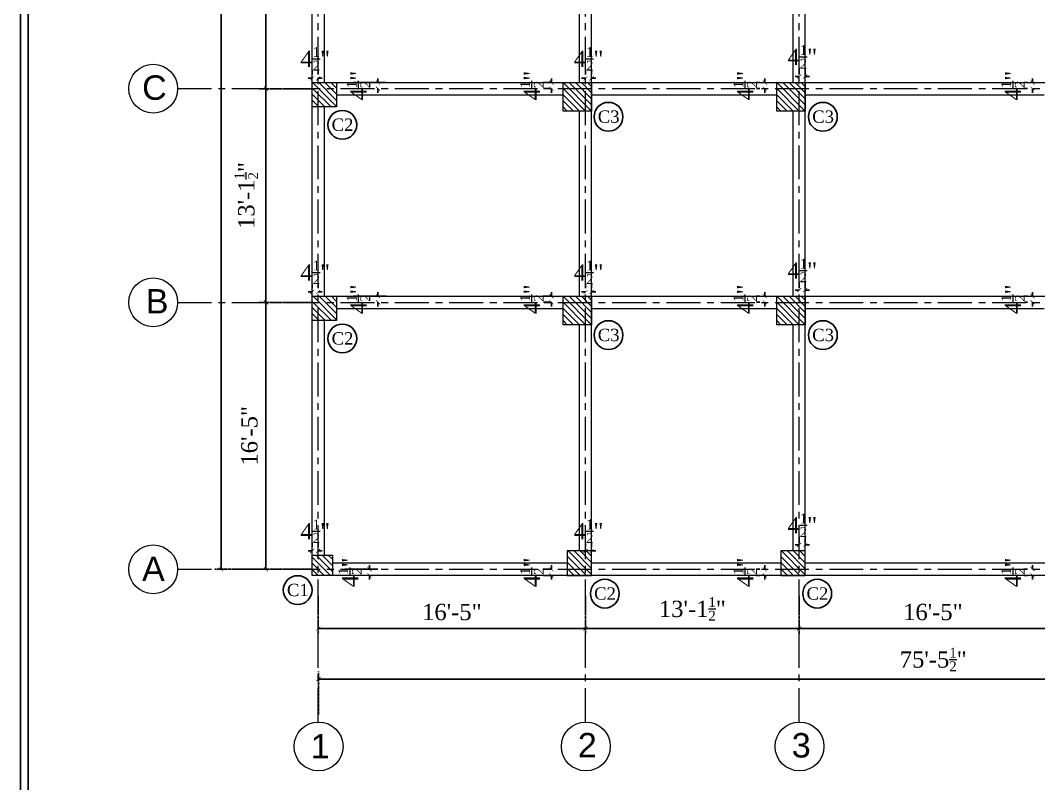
# Model space of a CAD drawing. Header units: feet. Extents: x 36263 to 96584, y 7663 to 35885.
# Drawn here: x 41911 to 42661, y 8065 to 8628 of the extents above; entities that cross this region are included whole.
import ezdxf

# ---------------------------------------------------------------- set-up
doc = ezdxf.new("R2010")
doc.units = ezdxf.units.FT
doc.linetypes.add('CENTER', pattern=[2, 1.25, -0.25, 0.25, -0.25])
doc.linetypes.add('DOT2', pattern=[0.125, 0, -0.125])
for name, color, linetype in [('0_TEXT', 1, 'Continuous'), ('DIM', 1, 'Continuous'), ('ST DIM', 11, 'Continuous'), ('ST TEX', 3, 'Continuous')]:
    doc.layers.add(name, color=color, linetype=linetype)
for name, color, linetype, lineweight in [('Column', 1, 'Continuous', 15), ('Hatch', 9, 'Continuous', 9), ('ST GRIDS', 6, 'CENTER', 9), ('Wall', 3, 'Continuous', 13)]:
    doc.layers.add(name, color=color, linetype=linetype, lineweight=lineweight)
doc.styles.add('RomanS', font='times.ttf')
doc.styles.get("Standard").update_dxf_attribs({"font": 'arial.ttf'})
doc.dimstyles.new('1-1', dxfattribs={"dimtxt": 9, "dimasz": 5, "dimexe": 6, "dimexo": 6, "dimgap": 3, "dimtad": 1, "dimdec": 1, "dimzin": 0, "dimdsep": 46, "dimlunit": 4, "dimtxsty": 'RomanS', "dimblk": 'ARCHTICK', "dimcen": 0.09, "dimclrd": 256, "dimclre": 256, "dimclrt": 3, "dimadec": 0, "dimazin": 0, "dimtfac": 0.6, "dimtdec": 1, "dimtix": 1, "dimtofl": 0, "dimtmove": 1, "dimatfit": 0, "dimfxl": 1, "dimtolj": 1, "dimtzin": 0, "dimarcsym": 0})
pattern_1 = [(315, (2300.4924, -8800.8485), (2.24506403, 2.24506403), [])]
pattern_2 = [(315, (2309.4924, -8809.8485), (2.24506403, 2.24506403), [])]

# ---------------------------------------------------------------- blocks, each defined once
blk = doc.blocks.new('_ArchTick')
at = {"color": 0, "const_width": 0.15}
blk.add_lwpolyline([(-0.5, -0.5), (0.5, 0.5)], dxfattribs=at)
blk = doc.blocks.new('*D465')
at = {"layer": 'Defpoints', "color": 0, "ltscale": 10, "transparency": 16777216}
for p in [(42092.27, 8774.03), (42131.44, 8774.03), (42131.44, 8577.19)]:
    blk.add_point(p, dxfattribs=at)
at = {"layer": 'ST DIM', "linetype": 'DOT2', "lineweight": -2, "ltscale": 10, "transparency": 16777216}
for p, q in [((42125.44, 8774.03), (42086.27, 8774.03)), ((42125.44, 8577.19), (42086.27, 8577.19))]:
    blk.add_line(p, q, dxfattribs=at)
at = {"layer": 'ST DIM', "lineweight": -2, "ltscale": 10, "transparency": 16777216}
blk.add_line((42092.27, 8577.19), (42092.27, 8774.03), dxfattribs=at)
at = {"layer": 'ST DIM', "lineweight": -2, "ltscale": 10, "transparency": 16777216, "xscale": 3, "yscale": 3, "zscale": 3}
for p, rotation in [((42092.27, 8774.03), 90), ((42092.27, 8577.19), 270)]:
    blk.add_blockref('_ArchTick', p, dxfattribs=dict(at, rotation=rotation))
at = {"layer": 'ST DIM', "color": 3, "lineweight": 13, "ltscale": 10, "transparency": 16777216, "insert": (42080.16, 8675.61), "char_height": 12, "attachment_point": 5, "rotation": 90, "style": 'RomanS'}
blk.add_mtext('\\A1;16\'-5"', dxfattribs=at)
blk = doc.blocks.new('*D466')
at = {"layer": 'Defpoints', "color": 0, "ltscale": 10, "transparency": 16777216}
for p in [(42092.27, 8577.19), (42131.44, 8577.19), (42131.44, 8419.71)]:
    blk.add_point(p, dxfattribs=at)
at = {"layer": 'ST DIM', "linetype": 'DOT2', "lineweight": -2, "ltscale": 10, "transparency": 16777216}
for p, q in [((42125.44, 8577.19), (42086.27, 8577.19)), ((42125.44, 8419.71), (42086.27, 8419.71))]:
    blk.add_line(p, q, dxfattribs=at)
at = {"layer": 'ST DIM', "lineweight": -2, "ltscale": 10, "transparency": 16777216}
blk.add_line((42092.27, 8419.71), (42092.27, 8577.19), dxfattribs=at)
at = {"layer": 'ST DIM', "lineweight": -2, "ltscale": 10, "transparency": 16777216, "xscale": 3, "yscale": 3, "zscale": 3}
for p, rotation in [((42092.27, 8577.19), 90), ((42092.27, 8419.71), 270)]:
    blk.add_blockref('_ArchTick', p, dxfattribs=dict(at, rotation=rotation))
at = {"layer": 'ST DIM', "color": 3, "lineweight": 13, "ltscale": 10, "transparency": 16777216, "insert": (42077.78, 8498.45), "char_height": 12, "attachment_point": 5, "rotation": 90, "style": 'RomanS'}
blk.add_mtext('\\A1;13\'-1{\\H0.6x;\\S1/2;}"', dxfattribs=at)
blk = doc.blocks.new('*D467')
at = {"layer": 'Defpoints', "color": 0, "ltscale": 10, "transparency": 16777216}
for p in [(42092.27, 8419.71), (42131.44, 8419.71), (42131.44, 8222.96)]:
    blk.add_point(p, dxfattribs=at)
at = {"layer": 'ST DIM', "linetype": 'DOT2', "lineweight": -2, "ltscale": 10, "transparency": 16777216}
for p, q in [((42125.44, 8419.71), (42086.27, 8419.71)), ((42125.44, 8222.96), (42086.27, 8222.96))]:
    blk.add_line(p, q, dxfattribs=at)
at = {"layer": 'ST DIM', "lineweight": -2, "ltscale": 10, "transparency": 16777216}
blk.add_line((42092.27, 8222.96), (42092.27, 8419.71), dxfattribs=at)
at = {"layer": 'ST DIM', "lineweight": -2, "ltscale": 10, "transparency": 16777216, "xscale": 3, "yscale": 3, "zscale": 3}
for p, rotation in [((42092.27, 8419.71), 90), ((42092.27, 8222.96), 270)]:
    blk.add_blockref('_ArchTick', p, dxfattribs=dict(at, rotation=rotation))
at = {"layer": 'ST DIM', "color": 3, "lineweight": 13, "ltscale": 10, "transparency": 16777216, "insert": (42080.16, 8321.33), "char_height": 12, "attachment_point": 5, "rotation": 90, "style": 'RomanS'}
blk.add_mtext('\\A1;16\'-5"', dxfattribs=at)
blk = doc.blocks.new('*D468')
at = {"layer": 'Defpoints', "color": 0, "ltscale": 10, "transparency": 16777216}
for p in [(42130.78, 8208.86), (42327.63, 8208.86), (42327.63, 8179.3)]:
    blk.add_point(p, dxfattribs=at)
at = {"layer": 'ST DIM', "linetype": 'DOT2', "lineweight": -2, "ltscale": 10, "transparency": 16777216}
for p, q in [((42130.78, 8202.86), (42130.78, 8173.3)), ((42327.63, 8202.86), (42327.63, 8173.3))]:
    blk.add_line(p, q, dxfattribs=at)
at = {"layer": 'ST DIM', "lineweight": -2, "ltscale": 10, "transparency": 16777216}
blk.add_line((42130.78, 8179.3), (42327.63, 8179.3), dxfattribs=at)
at = {"layer": 'ST DIM', "lineweight": -2, "ltscale": 10, "transparency": 16777216, "xscale": 3, "yscale": 3, "zscale": 3, "rotation": 180}
blk.add_blockref('_ArchTick', (42130.78, 8179.3), dxfattribs=at)
at = {"layer": 'ST DIM', "lineweight": -2, "ltscale": 10, "transparency": 16777216, "xscale": 3, "yscale": 3, "zscale": 3}
blk.add_blockref('_ArchTick', (42327.63, 8179.3), dxfattribs=at)
at = {"layer": 'ST DIM', "color": 3, "lineweight": 13, "ltscale": 10, "transparency": 16777216, "insert": (42229.2, 8191.41), "char_height": 12, "attachment_point": 5, "style": 'RomanS'}
blk.add_mtext('\\A1;16\'-5"', dxfattribs=at)
blk = doc.blocks.new('*D469')
at = {"layer": 'Defpoints', "color": 0, "ltscale": 10, "transparency": 16777216}
for p in [(42327.63, 8208.86), (42485.02, 8208.86), (42485.02, 8179.3)]:
    blk.add_point(p, dxfattribs=at)
at = {"layer": 'ST DIM', "linetype": 'DOT2', "lineweight": -2, "ltscale": 10, "transparency": 16777216}
for p, q in [((42327.63, 8202.86), (42327.63, 8173.3)), ((42485.02, 8202.86), (42485.02, 8173.3))]:
    blk.add_line(p, q, dxfattribs=at)
at = {"layer": 'ST DIM', "lineweight": -2, "ltscale": 10, "transparency": 16777216}
blk.add_line((42327.63, 8179.3), (42485.02, 8179.3), dxfattribs=at)
at = {"layer": 'ST DIM', "lineweight": -2, "ltscale": 10, "transparency": 16777216, "xscale": 3, "yscale": 3, "zscale": 3, "rotation": 180}
blk.add_blockref('_ArchTick', (42327.63, 8179.3), dxfattribs=at)
at = {"layer": 'ST DIM', "lineweight": -2, "ltscale": 10, "transparency": 16777216, "xscale": 3, "yscale": 3, "zscale": 3}
blk.add_blockref('_ArchTick', (42485.02, 8179.3), dxfattribs=at)
at = {"layer": 'ST DIM', "color": 3, "lineweight": 13, "ltscale": 10, "transparency": 16777216, "insert": (42406.32, 8193.79), "char_height": 12, "attachment_point": 5, "style": 'RomanS'}
blk.add_mtext('\\A1;13\'-1{\\H0.6x;\\S1/2;}"', dxfattribs=at)
blk = doc.blocks.new('*D470')
at = {"layer": 'Defpoints', "color": 0, "ltscale": 10, "transparency": 16777216}
for p in [(42485.02, 8208.86), (42681.94, 8208.86), (42681.94, 8179.3)]:
    blk.add_point(p, dxfattribs=at)
at = {"layer": 'ST DIM', "linetype": 'DOT2', "lineweight": -2, "ltscale": 10, "transparency": 16777216}
for p, q in [((42485.02, 8202.86), (42485.02, 8173.3)), ((42681.94, 8202.86), (42681.94, 8173.3))]:
    blk.add_line(p, q, dxfattribs=at)
at = {"layer": 'ST DIM', "lineweight": -2, "ltscale": 10, "transparency": 16777216}
blk.add_line((42485.02, 8179.3), (42681.94, 8179.3), dxfattribs=at)
at = {"layer": 'ST DIM', "lineweight": -2, "ltscale": 10, "transparency": 16777216, "xscale": 3, "yscale": 3, "zscale": 3, "rotation": 180}
blk.add_blockref('_ArchTick', (42485.02, 8179.3), dxfattribs=at)
at = {"layer": 'ST DIM', "lineweight": -2, "ltscale": 10, "transparency": 16777216, "xscale": 3, "yscale": 3, "zscale": 3}
blk.add_blockref('_ArchTick', (42681.94, 8179.3), dxfattribs=at)
at = {"layer": 'ST DIM', "color": 3, "lineweight": 13, "ltscale": 10, "transparency": 16777216, "insert": (42583.48, 8191.41), "char_height": 12, "attachment_point": 5, "style": 'RomanS'}
blk.add_mtext('\\A1;16\'-5"', dxfattribs=at)
blk = doc.blocks.new('*D548')
at = {"layer": 'Defpoints', "color": 0, "ltscale": 10, "transparency": 16777216}
for p in [(43036.42, 8141.98), (42131.02, 8110.4), (43036.42, 8110.4)]:
    blk.add_point(p, dxfattribs=at)
at = {"layer": 'ST DIM', "linetype": 'DOT2', "lineweight": -2, "ltscale": 10, "transparency": 16777216}
for p, q in [((42131.02, 8116.4), (42131.02, 8147.98)), ((43036.42, 8116.4), (43036.42, 8147.98))]:
    blk.add_line(p, q, dxfattribs=at)
at = {"layer": 'ST DIM', "lineweight": -2, "ltscale": 10, "transparency": 16777216}
blk.add_line((42131.02, 8141.98), (43036.42, 8141.98), dxfattribs=at)
at = {"layer": 'ST DIM', "lineweight": -2, "ltscale": 10, "transparency": 16777216, "xscale": 3, "yscale": 3, "zscale": 3, "rotation": 180}
blk.add_blockref('_ArchTick', (42131.02, 8141.98), dxfattribs=at)
at = {"layer": 'ST DIM', "lineweight": -2, "ltscale": 10, "transparency": 16777216, "xscale": 3, "yscale": 3, "zscale": 3}
blk.add_blockref('_ArchTick', (43036.42, 8141.98), dxfattribs=at)
at = {"layer": 'ST DIM', "color": 3, "lineweight": 13, "ltscale": 10, "transparency": 16777216, "insert": (42583.72, 8156.49), "char_height": 12, "attachment_point": 5, "style": 'RomanS'}
blk.add_mtext('\\A1;75\'-5{\\H0.6x;\\S1/2;}"', dxfattribs=at)
blk = doc.blocks.new('*D473')
at = {"layer": 'Defpoints', "color": 0, "ltscale": 10, "transparency": 16777216}
for p in [(42059.28, 9128.36), (42092.27, 9128.36), (42092.27, 8222.96)]:
    blk.add_point(p, dxfattribs=at)
at = {"layer": 'ST DIM', "linetype": 'DOT2', "lineweight": -2, "ltscale": 10, "transparency": 16777216}
for p, q in [((42086.27, 9128.36), (42053.28, 9128.36)), ((42086.27, 8222.96), (42053.28, 8222.96))]:
    blk.add_line(p, q, dxfattribs=at)
at = {"layer": 'ST DIM', "lineweight": -2, "ltscale": 10, "transparency": 16777216}
blk.add_line((42059.28, 8222.96), (42059.28, 9128.36), dxfattribs=at)
at = {"layer": 'ST DIM', "lineweight": -2, "ltscale": 10, "transparency": 16777216, "xscale": 3, "yscale": 3, "zscale": 3}
for p, rotation in [((42059.28, 9128.36), 90), ((42059.28, 8222.96), 270)]:
    blk.add_blockref('_ArchTick', p, dxfattribs=dict(at, rotation=rotation))
at = {"layer": 'ST DIM', "color": 3, "lineweight": 13, "ltscale": 10, "transparency": 16777216, "insert": (42044.78, 8675.66), "char_height": 12, "attachment_point": 5, "rotation": 90, "style": 'RomanS'}
blk.add_mtext('\\A1;75\'-5{\\H0.6x;\\S1/2;}"', dxfattribs=at)
blk = doc.blocks.new('*D510')
at = {"layer": 'Defpoints', "color": 0, "ltscale": 10, "transparency": 16777216}
for p in [(42126.28, 8581.7), (42130.78, 8584.81), (42130.78, 8581.7)]:
    blk.add_point(p, dxfattribs=at)
at = {"layer": 'ST DIM', "lineweight": -2, "ltscale": 10, "transparency": 16777216}
for p, q in [((42126.28, 8587.7), (42126.28, 8590.81)), ((42130.78, 8587.7), (42130.78, 8590.81)), ((42126.28, 8584.81), (42123.28, 8584.81)), ((42130.78, 8584.81), (42133.78, 8584.81))]:
    blk.add_line(p, q, dxfattribs=at)
at = {"layer": 'ST DIM', "lineweight": -2, "ltscale": 10, "transparency": 16777216, "xscale": 3, "yscale": 3, "zscale": 3}
blk.add_blockref('_ArchTick', (42126.28, 8584.81), dxfattribs=at)
at = {"layer": 'ST DIM', "lineweight": -2, "ltscale": 10, "transparency": 16777216, "xscale": 3, "yscale": 3, "zscale": 3, "rotation": 180}
blk.add_blockref('_ArchTick', (42130.78, 8584.81), dxfattribs=at)
at = {"layer": 'ST DIM', "color": 3, "lineweight": 13, "ltscale": 10, "transparency": 16777216, "insert": (42128.53, 8599.2), "char_height": 12, "attachment_point": 5, "style": 'RomanS'}
blk.add_mtext('\\A1;4{\\H0.6x;\\S1/2;}"', dxfattribs=at)
blk = doc.blocks.new('*D511')
at = {"layer": 'Defpoints', "color": 0, "ltscale": 10, "transparency": 16777216}
for p in [(42150.42, 8581.7), (42174.79, 8577.2), (42174.79, 8577.2)]:
    blk.add_point(p, dxfattribs=at)
at = {"layer": 'ST DIM', "lineweight": -2, "ltscale": 10, "transparency": 16777216}
for p, q in [((42156.42, 8581.7), (42180.79, 8581.7)), ((42174.79, 8581.7), (42174.79, 8584.7)), ((42174.79, 8577.2), (42174.79, 8574.2)), ((42180.79, 8577.2), (42180.79, 8577.2))]:
    blk.add_line(p, q, dxfattribs=at)
at = {"layer": 'ST DIM', "lineweight": -2, "ltscale": 10, "transparency": 16777216, "xscale": 3, "yscale": 3, "zscale": 3}
for p, rotation in [((42174.79, 8581.7), 270), ((42174.79, 8577.2), 90)]:
    blk.add_blockref('_ArchTick', p, dxfattribs=dict(at, rotation=rotation))
at = {"layer": 'ST DIM', "color": 3, "lineweight": 13, "ltscale": 10, "transparency": 16777216, "insert": (42160.4, 8579.45), "char_height": 12, "attachment_point": 5, "rotation": 90, "style": 'RomanS'}
blk.add_mtext('\\A1;4{\\H0.6x;\\S1/2;}"', dxfattribs=at)
blk = doc.blocks.new('*D512')
at = {"layer": 'Defpoints', "color": 0, "ltscale": 10, "transparency": 16777216}
for p in [(42327.63, 8581.7), (42332.13, 8584.81), (42332.13, 8581.7)]:
    blk.add_point(p, dxfattribs=at)
at = {"layer": 'ST DIM', "lineweight": -2, "ltscale": 10, "transparency": 16777216}
for p, q in [((42327.63, 8587.7), (42327.63, 8590.81)), ((42332.13, 8587.7), (42332.13, 8590.81)), ((42327.63, 8584.81), (42324.63, 8584.81)), ((42332.13, 8584.81), (42335.13, 8584.81))]:
    blk.add_line(p, q, dxfattribs=at)
at = {"layer": 'ST DIM', "lineweight": -2, "ltscale": 10, "transparency": 16777216, "xscale": 3, "yscale": 3, "zscale": 3}
blk.add_blockref('_ArchTick', (42327.63, 8584.81), dxfattribs=at)
at = {"layer": 'ST DIM', "lineweight": -2, "ltscale": 10, "transparency": 16777216, "xscale": 3, "yscale": 3, "zscale": 3, "rotation": 180}
blk.add_blockref('_ArchTick', (42332.13, 8584.81), dxfattribs=at)
at = {"layer": 'ST DIM', "color": 3, "lineweight": 13, "ltscale": 10, "transparency": 16777216, "insert": (42329.88, 8599.2), "char_height": 12, "attachment_point": 5, "style": 'RomanS'}
blk.add_mtext('\\A1;4{\\H0.6x;\\S1/2;}"', dxfattribs=at)
blk = doc.blocks.new('*D513')
at = {"layer": 'Defpoints', "color": 0, "ltscale": 10, "transparency": 16777216}
for p in [(42485.02, 8581.7), (42489.52, 8586.22), (42489.52, 8581.7)]:
    blk.add_point(p, dxfattribs=at)
at = {"layer": 'ST DIM', "lineweight": -2, "ltscale": 10, "transparency": 16777216}
for p, q in [((42485.02, 8587.7), (42485.02, 8592.22)), ((42489.52, 8587.7), (42489.52, 8592.22)), ((42485.02, 8586.22), (42482.02, 8586.22)), ((42489.52, 8586.22), (42492.52, 8586.22))]:
    blk.add_line(p, q, dxfattribs=at)
at = {"layer": 'ST DIM', "lineweight": -2, "ltscale": 10, "transparency": 16777216, "xscale": 3, "yscale": 3, "zscale": 3}
blk.add_blockref('_ArchTick', (42485.02, 8586.22), dxfattribs=at)
at = {"layer": 'ST DIM', "lineweight": -2, "ltscale": 10, "transparency": 16777216, "xscale": 3, "yscale": 3, "zscale": 3, "rotation": 180}
blk.add_blockref('_ArchTick', (42489.52, 8586.22), dxfattribs=at)
at = {"layer": 'ST DIM', "color": 3, "lineweight": 13, "ltscale": 10, "transparency": 16777216, "insert": (42487.27, 8600.6), "char_height": 12, "attachment_point": 5, "style": 'RomanS'}
blk.add_mtext('\\A1;4{\\H0.6x;\\S1/2;}"', dxfattribs=at)
blk = doc.blocks.new('*D517')
at = {"layer": 'Defpoints', "color": 0, "ltscale": 10, "transparency": 16777216}
for p in [(42308.13, 8581.7), (42302.56, 8577.2), (42308.13, 8577.2)]:
    blk.add_point(p, dxfattribs=at)
at = {"layer": 'ST DIM', "lineweight": -2, "ltscale": 10, "transparency": 16777216}
for p, q in [((42302.13, 8581.7), (42296.56, 8581.7)), ((42302.56, 8581.7), (42302.56, 8584.7)), ((42302.13, 8577.2), (42296.56, 8577.2)), ((42302.56, 8577.2), (42302.56, 8574.2))]:
    blk.add_line(p, q, dxfattribs=at)
at = {"layer": 'ST DIM', "lineweight": -2, "ltscale": 10, "transparency": 16777216, "xscale": 3, "yscale": 3, "zscale": 3}
for p, rotation in [((42302.56, 8581.7), 270), ((42302.56, 8577.2), 90)]:
    blk.add_blockref('_ArchTick', p, dxfattribs=dict(at, rotation=rotation))
at = {"layer": 'ST DIM', "color": 3, "lineweight": 13, "ltscale": 10, "transparency": 16777216, "insert": (42288.17, 8579.45), "char_height": 12, "attachment_point": 5, "rotation": 90, "style": 'RomanS'}
blk.add_mtext('\\A1;4{\\H0.6x;\\S1/2;}"', dxfattribs=at)
blk = doc.blocks.new('*D518')
at = {"layer": 'Defpoints', "color": 0, "ltscale": 10, "transparency": 16777216}
for p in [(42462.02, 8581.7), (42459.66, 8577.2), (42462.02, 8577.2)]:
    blk.add_point(p, dxfattribs=at)
at = {"layer": 'ST DIM', "lineweight": -2, "ltscale": 10, "transparency": 16777216}
for p, q in [((42456.02, 8581.7), (42453.66, 8581.7)), ((42459.66, 8581.7), (42459.66, 8584.7)), ((42456.02, 8577.2), (42453.66, 8577.2)), ((42459.66, 8577.2), (42459.66, 8574.2))]:
    blk.add_line(p, q, dxfattribs=at)
at = {"layer": 'ST DIM', "lineweight": -2, "ltscale": 10, "transparency": 16777216, "xscale": 3, "yscale": 3, "zscale": 3}
for p, rotation in [((42459.66, 8581.7), 270), ((42459.66, 8577.2), 90)]:
    blk.add_blockref('_ArchTick', p, dxfattribs=dict(at, rotation=rotation))
at = {"layer": 'ST DIM', "color": 3, "lineweight": 13, "ltscale": 10, "transparency": 16777216, "insert": (42445.27, 8579.45), "char_height": 12, "attachment_point": 5, "rotation": 90, "style": 'RomanS'}
blk.add_mtext('\\A1;4{\\H0.6x;\\S1/2;}"', dxfattribs=at)
blk = doc.blocks.new('*D519')
at = {"layer": 'Defpoints', "color": 0, "ltscale": 10, "transparency": 16777216}
for p in [(42659.23, 8581.7), (42656.86, 8577.2), (42659.23, 8577.2)]:
    blk.add_point(p, dxfattribs=at)
at = {"layer": 'ST DIM', "lineweight": -2, "ltscale": 10, "transparency": 16777216}
for p, q in [((42653.23, 8581.7), (42650.86, 8581.7)), ((42656.86, 8581.7), (42656.86, 8584.7)), ((42653.23, 8577.2), (42650.86, 8577.2)), ((42656.86, 8577.2), (42656.86, 8574.2))]:
    blk.add_line(p, q, dxfattribs=at)
at = {"layer": 'ST DIM', "lineweight": -2, "ltscale": 10, "transparency": 16777216, "xscale": 3, "yscale": 3, "zscale": 3}
for p, rotation in [((42656.86, 8581.7), 270), ((42656.86, 8577.2), 90)]:
    blk.add_blockref('_ArchTick', p, dxfattribs=dict(at, rotation=rotation))
at = {"layer": 'ST DIM', "color": 3, "lineweight": 13, "ltscale": 10, "transparency": 16777216, "insert": (42642.48, 8579.45), "char_height": 12, "attachment_point": 5, "rotation": 90, "style": 'RomanS'}
blk.add_mtext('\\A1;4{\\H0.6x;\\S1/2;}"', dxfattribs=at)
blk = doc.blocks.new('*D532')
at = {"layer": 'Defpoints', "color": 0, "ltscale": 10, "transparency": 16777216}
for p in [(42126.28, 8424.26), (42130.78, 8427.37), (42130.78, 8424.26)]:
    blk.add_point(p, dxfattribs=at)
at = {"layer": 'ST DIM', "lineweight": -2, "ltscale": 10, "transparency": 16777216}
for p, q in [((42126.28, 8430.26), (42126.28, 8433.37)), ((42130.78, 8430.26), (42130.78, 8433.37)), ((42126.28, 8427.37), (42123.28, 8427.37)), ((42130.78, 8427.37), (42133.78, 8427.37))]:
    blk.add_line(p, q, dxfattribs=at)
at = {"layer": 'ST DIM', "lineweight": -2, "ltscale": 10, "transparency": 16777216, "xscale": 3, "yscale": 3, "zscale": 3}
blk.add_blockref('_ArchTick', (42126.28, 8427.37), dxfattribs=at)
at = {"layer": 'ST DIM', "lineweight": -2, "ltscale": 10, "transparency": 16777216, "xscale": 3, "yscale": 3, "zscale": 3, "rotation": 180}
blk.add_blockref('_ArchTick', (42130.78, 8427.37), dxfattribs=at)
at = {"layer": 'ST DIM', "color": 3, "lineweight": 13, "ltscale": 10, "transparency": 16777216, "insert": (42128.53, 8441.76), "char_height": 12, "attachment_point": 5, "style": 'RomanS'}
blk.add_mtext('\\A1;4{\\H0.6x;\\S1/2;}"', dxfattribs=at)
blk = doc.blocks.new('*D533')
at = {"layer": 'Defpoints', "color": 0, "ltscale": 10, "transparency": 16777216}
for p in [(42150.42, 8424.26), (42174.79, 8419.76), (42174.79, 8419.76)]:
    blk.add_point(p, dxfattribs=at)
at = {"layer": 'ST DIM', "lineweight": -2, "ltscale": 10, "transparency": 16777216}
for p, q in [((42156.42, 8424.26), (42180.79, 8424.26)), ((42174.79, 8424.26), (42174.79, 8427.26)), ((42174.79, 8419.76), (42174.79, 8416.76)), ((42180.79, 8419.76), (42180.79, 8419.76))]:
    blk.add_line(p, q, dxfattribs=at)
at = {"layer": 'ST DIM', "lineweight": -2, "ltscale": 10, "transparency": 16777216, "xscale": 3, "yscale": 3, "zscale": 3}
for p, rotation in [((42174.79, 8424.26), 270), ((42174.79, 8419.76), 90)]:
    blk.add_blockref('_ArchTick', p, dxfattribs=dict(at, rotation=rotation))
at = {"layer": 'ST DIM', "color": 3, "lineweight": 13, "ltscale": 10, "transparency": 16777216, "insert": (42160.4, 8422.01), "char_height": 12, "attachment_point": 5, "rotation": 90, "style": 'RomanS'}
blk.add_mtext('\\A1;4{\\H0.6x;\\S1/2;}"', dxfattribs=at)
blk = doc.blocks.new('*D534')
at = {"layer": 'Defpoints', "color": 0, "ltscale": 10, "transparency": 16777216}
for p in [(42327.63, 8424.26), (42332.13, 8427.37), (42332.13, 8424.26)]:
    blk.add_point(p, dxfattribs=at)
at = {"layer": 'ST DIM', "lineweight": -2, "ltscale": 10, "transparency": 16777216}
for p, q in [((42327.63, 8430.26), (42327.63, 8433.37)), ((42332.13, 8430.26), (42332.13, 8433.37)), ((42327.63, 8427.37), (42324.63, 8427.37)), ((42332.13, 8427.37), (42335.13, 8427.37))]:
    blk.add_line(p, q, dxfattribs=at)
at = {"layer": 'ST DIM', "lineweight": -2, "ltscale": 10, "transparency": 16777216, "xscale": 3, "yscale": 3, "zscale": 3}
blk.add_blockref('_ArchTick', (42327.63, 8427.37), dxfattribs=at)
at = {"layer": 'ST DIM', "lineweight": -2, "ltscale": 10, "transparency": 16777216, "xscale": 3, "yscale": 3, "zscale": 3, "rotation": 180}
blk.add_blockref('_ArchTick', (42332.13, 8427.37), dxfattribs=at)
at = {"layer": 'ST DIM', "color": 3, "lineweight": 13, "ltscale": 10, "transparency": 16777216, "insert": (42329.88, 8441.76), "char_height": 12, "attachment_point": 5, "style": 'RomanS'}
blk.add_mtext('\\A1;4{\\H0.6x;\\S1/2;}"', dxfattribs=at)
blk = doc.blocks.new('*D538')
at = {"layer": 'Defpoints', "color": 0, "ltscale": 10, "transparency": 16777216}
for p in [(42308.13, 8424.26), (42302.56, 8419.76), (42308.13, 8419.76)]:
    blk.add_point(p, dxfattribs=at)
at = {"layer": 'ST DIM', "lineweight": -2, "ltscale": 10, "transparency": 16777216}
for p, q in [((42302.13, 8424.26), (42296.56, 8424.26)), ((42302.56, 8424.26), (42302.56, 8427.26)), ((42302.13, 8419.76), (42296.56, 8419.76)), ((42302.56, 8419.76), (42302.56, 8416.76))]:
    blk.add_line(p, q, dxfattribs=at)
at = {"layer": 'ST DIM', "lineweight": -2, "ltscale": 10, "transparency": 16777216, "xscale": 3, "yscale": 3, "zscale": 3}
for p, rotation in [((42302.56, 8424.26), 270), ((42302.56, 8419.76), 90)]:
    blk.add_blockref('_ArchTick', p, dxfattribs=dict(at, rotation=rotation))
at = {"layer": 'ST DIM', "color": 3, "lineweight": 13, "ltscale": 10, "transparency": 16777216, "insert": (42288.17, 8422.01), "char_height": 12, "attachment_point": 5, "rotation": 90, "style": 'RomanS'}
blk.add_mtext('\\A1;4{\\H0.6x;\\S1/2;}"', dxfattribs=at)
blk = doc.blocks.new('*D539')
at = {"layer": 'Defpoints', "color": 0, "ltscale": 10, "transparency": 16777216}
for p in [(42659.23, 8424.26), (42656.86, 8419.76), (42659.23, 8419.76)]:
    blk.add_point(p, dxfattribs=at)
at = {"layer": 'ST DIM', "lineweight": -2, "ltscale": 10, "transparency": 16777216}
for p, q in [((42653.23, 8424.26), (42650.86, 8424.26)), ((42656.86, 8424.26), (42656.86, 8427.26)), ((42653.23, 8419.76), (42650.86, 8419.76)), ((42656.86, 8419.76), (42656.86, 8416.76))]:
    blk.add_line(p, q, dxfattribs=at)
at = {"layer": 'ST DIM', "lineweight": -2, "ltscale": 10, "transparency": 16777216, "xscale": 3, "yscale": 3, "zscale": 3}
for p, rotation in [((42656.86, 8424.26), 270), ((42656.86, 8419.76), 90)]:
    blk.add_blockref('_ArchTick', p, dxfattribs=dict(at, rotation=rotation))
at = {"layer": 'ST DIM', "color": 3, "lineweight": 13, "ltscale": 10, "transparency": 16777216, "insert": (42642.48, 8422.01), "char_height": 12, "attachment_point": 5, "rotation": 90, "style": 'RomanS'}
blk.add_mtext('\\A1;4{\\H0.6x;\\S1/2;}"', dxfattribs=at)
blk = doc.blocks.new('*D522')
at = {"layer": 'Defpoints', "color": 0, "ltscale": 10, "transparency": 16777216}
for p in [(42130.78, 8236.57), (42126.28, 8233.46), (42130.78, 8233.46)]:
    blk.add_point(p, dxfattribs=at)
at = {"layer": 'ST DIM', "lineweight": -2, "ltscale": 10, "transparency": 16777216}
for p, q in [((42126.28, 8239.46), (42126.28, 8242.57)), ((42130.78, 8239.46), (42130.78, 8242.57)), ((42126.28, 8236.57), (42123.28, 8236.57)), ((42130.78, 8236.57), (42133.78, 8236.57))]:
    blk.add_line(p, q, dxfattribs=at)
at = {"layer": 'ST DIM', "lineweight": -2, "ltscale": 10, "transparency": 16777216, "xscale": 3, "yscale": 3, "zscale": 3}
blk.add_blockref('_ArchTick', (42126.28, 8236.57), dxfattribs=at)
at = {"layer": 'ST DIM', "lineweight": -2, "ltscale": 10, "transparency": 16777216, "xscale": 3, "yscale": 3, "zscale": 3, "rotation": 180}
blk.add_blockref('_ArchTick', (42130.78, 8236.57), dxfattribs=at)
at = {"layer": 'ST DIM', "color": 3, "lineweight": 13, "ltscale": 10, "transparency": 16777216, "insert": (42128.53, 8250.96), "char_height": 12, "attachment_point": 5, "style": 'RomanS'}
blk.add_mtext('\\A1;4{\\H0.6x;\\S1/2;}"', dxfattribs=at)
blk = doc.blocks.new('*D523')
at = {"layer": 'Defpoints', "color": 0, "ltscale": 10, "transparency": 16777216}
for p in [(42144.24, 8222.96), (42168.6, 8218.46), (42168.6, 8218.46)]:
    blk.add_point(p, dxfattribs=at)
at = {"layer": 'ST DIM', "lineweight": -2, "ltscale": 10, "transparency": 16777216}
for p, q in [((42150.24, 8222.96), (42174.6, 8222.96)), ((42168.6, 8222.96), (42168.6, 8225.96)), ((42168.6, 8218.46), (42168.6, 8215.46)), ((42174.6, 8218.46), (42174.6, 8218.46))]:
    blk.add_line(p, q, dxfattribs=at)
at = {"layer": 'ST DIM', "lineweight": -2, "ltscale": 10, "transparency": 16777216, "xscale": 3, "yscale": 3, "zscale": 3}
for p, rotation in [((42168.6, 8222.96), 270), ((42168.6, 8218.46), 90)]:
    blk.add_blockref('_ArchTick', p, dxfattribs=dict(at, rotation=rotation))
at = {"layer": 'ST DIM', "color": 3, "lineweight": 13, "ltscale": 10, "transparency": 16777216, "insert": (42154.22, 8220.71), "char_height": 12, "attachment_point": 5, "rotation": 90, "style": 'RomanS'}
blk.add_mtext('\\A1;4{\\H0.6x;\\S1/2;}"', dxfattribs=at)
blk = doc.blocks.new('*D524')
at = {"layer": 'Defpoints', "color": 0, "ltscale": 10, "transparency": 16777216}
for p in [(42332.13, 8236.57), (42327.63, 8233.46), (42332.13, 8233.46)]:
    blk.add_point(p, dxfattribs=at)
at = {"layer": 'ST DIM', "lineweight": -2, "ltscale": 10, "transparency": 16777216}
for p, q in [((42327.63, 8239.46), (42327.63, 8242.57)), ((42332.13, 8239.46), (42332.13, 8242.57)), ((42327.63, 8236.57), (42324.63, 8236.57)), ((42332.13, 8236.57), (42335.13, 8236.57))]:
    blk.add_line(p, q, dxfattribs=at)
at = {"layer": 'ST DIM', "lineweight": -2, "ltscale": 10, "transparency": 16777216, "xscale": 3, "yscale": 3, "zscale": 3}
blk.add_blockref('_ArchTick', (42327.63, 8236.57), dxfattribs=at)
at = {"layer": 'ST DIM', "lineweight": -2, "ltscale": 10, "transparency": 16777216, "xscale": 3, "yscale": 3, "zscale": 3, "rotation": 180}
blk.add_blockref('_ArchTick', (42332.13, 8236.57), dxfattribs=at)
at = {"layer": 'ST DIM', "color": 3, "lineweight": 13, "ltscale": 10, "transparency": 16777216, "insert": (42329.88, 8250.96), "char_height": 12, "attachment_point": 5, "style": 'RomanS'}
blk.add_mtext('\\A1;4{\\H0.6x;\\S1/2;}"', dxfattribs=at)
blk = doc.blocks.new('*D528')
at = {"layer": 'Defpoints', "color": 0, "ltscale": 10, "transparency": 16777216}
for p in [(42308.13, 8222.96), (42302.56, 8218.46), (42308.13, 8218.46)]:
    blk.add_point(p, dxfattribs=at)
at = {"layer": 'ST DIM', "lineweight": -2, "ltscale": 10, "transparency": 16777216}
for p, q in [((42302.13, 8222.96), (42296.56, 8222.96)), ((42302.56, 8222.96), (42302.56, 8225.96)), ((42302.13, 8218.46), (42296.56, 8218.46)), ((42302.56, 8218.46), (42302.56, 8215.46))]:
    blk.add_line(p, q, dxfattribs=at)
at = {"layer": 'ST DIM', "lineweight": -2, "ltscale": 10, "transparency": 16777216, "xscale": 3, "yscale": 3, "zscale": 3}
for p, rotation in [((42302.56, 8222.96), 270), ((42302.56, 8218.46), 90)]:
    blk.add_blockref('_ArchTick', p, dxfattribs=dict(at, rotation=rotation))
at = {"layer": 'ST DIM', "color": 3, "lineweight": 13, "ltscale": 10, "transparency": 16777216, "insert": (42288.17, 8220.71), "char_height": 12, "attachment_point": 5, "rotation": 90, "style": 'RomanS'}
blk.add_mtext('\\A1;4{\\H0.6x;\\S1/2;}"', dxfattribs=at)
blk = doc.blocks.new('*D529')
at = {"layer": 'Defpoints', "color": 0, "ltscale": 10, "transparency": 16777216}
for p in [(42659.23, 8222.96), (42656.86, 8218.46), (42659.23, 8218.46)]:
    blk.add_point(p, dxfattribs=at)
at = {"layer": 'ST DIM', "lineweight": -2, "ltscale": 10, "transparency": 16777216}
for p, q in [((42653.23, 8222.96), (42650.86, 8222.96)), ((42656.86, 8222.96), (42656.86, 8225.96)), ((42653.23, 8218.46), (42650.86, 8218.46)), ((42656.86, 8218.46), (42656.86, 8215.46))]:
    blk.add_line(p, q, dxfattribs=at)
at = {"layer": 'ST DIM', "lineweight": -2, "ltscale": 10, "transparency": 16777216, "xscale": 3, "yscale": 3, "zscale": 3}
for p, rotation in [((42656.86, 8222.96), 270), ((42656.86, 8218.46), 90)]:
    blk.add_blockref('_ArchTick', p, dxfattribs=dict(at, rotation=rotation))
at = {"layer": 'ST DIM', "color": 3, "lineweight": 13, "ltscale": 10, "transparency": 16777216, "insert": (42642.48, 8220.71), "char_height": 12, "attachment_point": 5, "rotation": 90, "style": 'RomanS'}
blk.add_mtext('\\A1;4{\\H0.6x;\\S1/2;}"', dxfattribs=at)
blk = doc.blocks.new('*D544')
at = {"layer": 'Defpoints', "color": 0, "ltscale": 10, "transparency": 16777216}
for p in [(42485.02, 8424.22), (42489.52, 8428.74), (42489.52, 8424.22)]:
    blk.add_point(p, dxfattribs=at)
at = {"layer": 'ST DIM', "lineweight": -2, "ltscale": 10, "transparency": 16777216}
for p, q in [((42485.02, 8430.22), (42485.02, 8434.74)), ((42489.52, 8430.22), (42489.52, 8434.74)), ((42485.02, 8428.74), (42482.02, 8428.74)), ((42489.52, 8428.74), (42492.52, 8428.74))]:
    blk.add_line(p, q, dxfattribs=at)
at = {"layer": 'ST DIM', "lineweight": -2, "ltscale": 10, "transparency": 16777216, "xscale": 3, "yscale": 3, "zscale": 3}
blk.add_blockref('_ArchTick', (42485.02, 8428.74), dxfattribs=at)
at = {"layer": 'ST DIM', "lineweight": -2, "ltscale": 10, "transparency": 16777216, "xscale": 3, "yscale": 3, "zscale": 3, "rotation": 180}
blk.add_blockref('_ArchTick', (42489.52, 8428.74), dxfattribs=at)
at = {"layer": 'ST DIM', "color": 3, "lineweight": 13, "ltscale": 10, "transparency": 16777216, "insert": (42487.27, 8443.13), "char_height": 12, "attachment_point": 5, "style": 'RomanS'}
blk.add_mtext('\\A1;4{\\H0.6x;\\S1/2;}"', dxfattribs=at)
blk = doc.blocks.new('*D545')
at = {"layer": 'Defpoints', "color": 0, "ltscale": 10, "transparency": 16777216}
for p in [(42462.02, 8424.22), (42459.66, 8419.72), (42462.02, 8419.72)]:
    blk.add_point(p, dxfattribs=at)
at = {"layer": 'ST DIM', "lineweight": -2, "ltscale": 10, "transparency": 16777216}
for p, q in [((42456.02, 8424.22), (42453.66, 8424.22)), ((42459.66, 8424.22), (42459.66, 8427.22)), ((42456.02, 8419.72), (42453.66, 8419.72)), ((42459.66, 8419.72), (42459.66, 8416.72))]:
    blk.add_line(p, q, dxfattribs=at)
at = {"layer": 'ST DIM', "lineweight": -2, "ltscale": 10, "transparency": 16777216, "xscale": 3, "yscale": 3, "zscale": 3}
for p, rotation in [((42459.66, 8424.22), 270), ((42459.66, 8419.72), 90)]:
    blk.add_blockref('_ArchTick', p, dxfattribs=dict(at, rotation=rotation))
at = {"layer": 'ST DIM', "color": 3, "lineweight": 13, "ltscale": 10, "transparency": 16777216, "insert": (42445.27, 8421.97), "char_height": 12, "attachment_point": 5, "rotation": 90, "style": 'RomanS'}
blk.add_mtext('\\A1;4{\\H0.6x;\\S1/2;}"', dxfattribs=at)
blk = doc.blocks.new('*D542')
at = {"layer": 'Defpoints', "color": 0, "ltscale": 10, "transparency": 16777216}
for p in [(42485.02, 8236.47), (42489.52, 8240.99), (42489.52, 8236.47)]:
    blk.add_point(p, dxfattribs=at)
at = {"layer": 'ST DIM', "lineweight": -2, "ltscale": 10, "transparency": 16777216}
for p, q in [((42485.02, 8242.47), (42485.02, 8246.99)), ((42489.52, 8242.47), (42489.52, 8246.99)), ((42485.02, 8240.99), (42482.02, 8240.99)), ((42489.52, 8240.99), (42492.52, 8240.99))]:
    blk.add_line(p, q, dxfattribs=at)
at = {"layer": 'ST DIM', "lineweight": -2, "ltscale": 10, "transparency": 16777216, "xscale": 3, "yscale": 3, "zscale": 3}
blk.add_blockref('_ArchTick', (42485.02, 8240.99), dxfattribs=at)
at = {"layer": 'ST DIM', "lineweight": -2, "ltscale": 10, "transparency": 16777216, "xscale": 3, "yscale": 3, "zscale": 3, "rotation": 180}
blk.add_blockref('_ArchTick', (42489.52, 8240.99), dxfattribs=at)
at = {"layer": 'ST DIM', "color": 3, "lineweight": 13, "ltscale": 10, "transparency": 16777216, "insert": (42487.27, 8255.38), "char_height": 12, "attachment_point": 5, "style": 'RomanS'}
blk.add_mtext('\\A1;4{\\H0.6x;\\S1/2;}"', dxfattribs=at)
blk = doc.blocks.new('*D543')
at = {"layer": 'Defpoints', "color": 0, "ltscale": 10, "transparency": 16777216}
for p in [(42462.02, 8222.96), (42459.66, 8218.46), (42462.02, 8218.46)]:
    blk.add_point(p, dxfattribs=at)
at = {"layer": 'ST DIM', "lineweight": -2, "ltscale": 10, "transparency": 16777216}
for p, q in [((42456.02, 8222.96), (42453.66, 8222.96)), ((42459.66, 8222.96), (42459.66, 8225.96)), ((42456.02, 8218.46), (42453.66, 8218.46)), ((42459.66, 8218.46), (42459.66, 8215.46))]:
    blk.add_line(p, q, dxfattribs=at)
at = {"layer": 'ST DIM', "lineweight": -2, "ltscale": 10, "transparency": 16777216, "xscale": 3, "yscale": 3, "zscale": 3}
for p, rotation in [((42459.66, 8222.96), 270), ((42459.66, 8218.46), 90)]:
    blk.add_blockref('_ArchTick', p, dxfattribs=dict(at, rotation=rotation))
at = {"layer": 'ST DIM', "color": 3, "lineweight": 13, "ltscale": 10, "transparency": 16777216, "insert": (42445.27, 8220.71), "char_height": 12, "attachment_point": 5, "rotation": 90, "style": 'RomanS'}
blk.add_mtext('\\A1;4{\\H0.6x;\\S1/2;}"', dxfattribs=at)

msp = doc.modelspace()

# ---------------------------------------------------------------- hatches: boundary and pattern name
at = {"layer": 'Hatch', "lineweight": 9, "transparency": 33554505}
h = msp.add_hatch(dxfattribs=at)
h.set_pattern_fill('ANSI31', color=253, angle=-90)
h.set_pattern_definition(pattern_2)
h.paths.add_polyline_path([(42126.28, 8581.7), (42126.28, 8563.7), (42144.28, 8563.7), (42144.28, 8581.7)])
h = msp.add_hatch(dxfattribs=at)
h.set_pattern_fill('ANSI31', color=253, angle=-90)
h.set_pattern_definition([(315, (2300.4924, -9164.175), (2.24506403, 2.24506403), [])])
h.paths.add_polyline_path([(42332.13, 8581.69), (42311.13, 8581.69), (42311.13, 8560.69), (42332.13, 8560.69)])
h = msp.add_hatch(dxfattribs=at)
h.set_pattern_fill('ANSI31', color=253, angle=-90)
h.set_pattern_definition([(315, (2457.8844, -9164.175), (2.24506403, 2.24506403), [])])
h.paths.add_polyline_path([(42489.52, 8581.69), (42468.52, 8581.69), (42468.52, 8560.69), (42489.52, 8560.69)])
h = msp.add_hatch(dxfattribs=at)
h.set_pattern_fill('ANSI31', color=253, angle=-90)
h.set_pattern_definition(pattern_2)
h.paths.add_polyline_path([(42126.28, 8424.26), (42126.28, 8406.26), (42144.28, 8406.26), (42144.28, 8424.26)])
h = msp.add_hatch(dxfattribs=at)
h.set_pattern_fill('ANSI31', color=253, angle=-90)
h.set_pattern_definition([(315, (2300.4924, -9321.6533), (2.24506403, 2.24506403), [])])
h.paths.add_polyline_path([(42332.13, 8424.21), (42311.13, 8424.21), (42311.13, 8403.21), (42332.13, 8403.21)])
h = msp.add_hatch(dxfattribs=at)
h.set_pattern_fill('ANSI31', color=253, angle=-90)
h.set_pattern_definition([(315, (2457.8844, -9321.6533), (2.24506403, 2.24506403), [])])
h.paths.add_polyline_path([(42489.52, 8424.21), (42468.52, 8424.21), (42468.52, 8403.21), (42489.52, 8403.21)])
h = msp.add_hatch(dxfattribs=at)
h.set_pattern_fill('ANSI31', color=253, angle=-90)
h.set_pattern_definition(pattern_1)
h.paths.add_polyline_path([(42332.13, 8218.46), (42332.13, 8236.46), (42314.13, 8236.46), (42314.13, 8218.46)])
h = msp.add_hatch(dxfattribs=at)
h.set_pattern_fill('ANSI31', color=253, angle=-90)
h.set_pattern_definition(pattern_1)
h.paths.add_polyline_path([(42489.52, 8218.46), (42489.52, 8236.46), (42471.52, 8236.46), (42471.52, 8218.46)])
h = msp.add_hatch(dxfattribs=at)
h.set_pattern_fill('ANSI31', color=253, angle=-90)
h.set_pattern_definition([(315, (2309.4924, -8800.8485), (2.24506403, 2.24506403), [])])
h.paths.add_polyline_path([(42126.28, 8233.46), (42126.28, 8218.46), (42141.28, 8218.46), (42141.28, 8233.46)])

# ---------------------------------------------------------------- linework, layer by layer
for points in [[(43195.18, 7684.48), (41911.39, 7684.48), (41911.39, 9495.4), (43195.18, 9495.4)], [(43189.48, 7690.18), (41917.09, 7690.18), (41917.09, 9489.7), (43189.48, 9489.7)]]:
    msp.add_lwpolyline(points, close=True)
for centre in [(42344.56, 8556.5), (42502.48, 8556.5), (42148.54, 8550.55), (42148.54, 8393.05), (42344.56, 8395.58), (42502.48, 8395.58), (42115.64, 8207.63), (42341.85, 8205.04), (42498.3, 8205.04)]:
    msp.add_circle(centre, 10.61)
at = {"layer": 'Column', "lineweight": 18}
for points in [[(42126.28, 8581.7), (42144.28, 8581.7), (42144.28, 8563.7), (42126.28, 8563.7)], [(42311.13, 8581.69), (42332.13, 8581.69), (42332.13, 8560.69), (42311.13, 8560.69)], [(42468.52, 8581.69), (42489.52, 8581.69), (42489.52, 8560.69), (42468.52, 8560.69)], [(42126.28, 8424.26), (42144.28, 8424.26), (42144.28, 8406.26), (42126.28, 8406.26)], [(42311.13, 8424.21), (42332.13, 8424.21), (42332.13, 8403.21), (42311.13, 8403.21)], [(42468.52, 8424.21), (42489.52, 8424.21), (42489.52, 8403.21), (42468.52, 8403.21)], [(42314.13, 8218.46), (42332.13, 8218.46), (42332.13, 8236.46), (42314.13, 8236.46)], [(42471.52, 8218.46), (42489.52, 8218.46), (42489.52, 8236.46), (42471.52, 8236.46)], [(42126.28, 8233.46), (42141.28, 8233.46), (42141.28, 8218.46), (42126.28, 8218.46)]]:
    msp.add_lwpolyline(points, close=True, dxfattribs=at)
at = {"layer": 'DIM', "lineweight": 13}
for centre in [(42009.22, 8577.2), (42009.22, 8419.71), (42009.22, 8222.96), (42131.02, 8092.4), (42327.87, 8092.4), (42485.26, 8092.4)]:
    msp.add_circle(centre, 18, dxfattribs=at)
at = {"layer": 'ST GRIDS', "color": 251, "lineweight": 13, "ltscale": 20}
for p, q in [((42130.78, 8110.4), (42130.78, 9132.86)), ((42327.63, 8110.4), (42327.63, 9132.86)), ((42485.02, 8110.4), (42485.02, 9132.86)), ((42027.22, 8577.2), (43040.68, 8577.2)), ((42027.22, 8419.71), (43040.68, 8419.71)), ((42027.22, 8222.96), (43040.68, 8222.96))]:
    msp.add_line(p, q, dxfattribs=at)
at = {"layer": 'Wall', "lineweight": 15}
for p, q in [((42126.28, 8218.46), (42126.28, 9132.86)), ((42332.13, 8227.46), (42332.13, 9123.86)), ((42489.52, 8227.46), (42489.52, 9123.86)), ((42135.28, 8581.69), (42135.28, 8760.53)), ((42323.13, 8581.69), (42323.13, 8757.53)), ((42480.52, 8581.69), (42480.52, 8757.53)), ((42135.28, 8581.69), (43031.68, 8581.69)), ((42144.28, 8572.69), (42311.13, 8572.69)), ((42332.13, 8572.69), (42468.52, 8572.69)), ((42489.52, 8572.69), (42665.44, 8572.69)), ((42135.28, 8424.21), (42135.28, 8563.7)), ((42323.13, 8424.21), (42323.13, 8560.69)), ((42480.52, 8424.21), (42480.52, 8560.69)), ((42135.28, 8424.21), (43031.68, 8424.21)), ((42144.28, 8415.21), (42311.13, 8415.21)), ((42332.13, 8415.21), (42468.52, 8415.21)), ((42489.52, 8415.21), (42665.44, 8415.21)), ((42135.28, 8233.46), (42135.28, 8406.26)), ((42323.13, 8236.46), (42323.13, 8403.21)), ((42480.52, 8236.46), (42480.52, 8403.21)), ((42314.13, 8227.46), (42141.28, 8227.46)), ((42471.52, 8227.46), (42332.13, 8227.46)), ((42668.44, 8227.46), (42489.52, 8227.46)), ((43040.68, 8218.46), (42126.28, 8218.46))]:
    msp.add_line(p, q, dxfattribs=at)

# ---------------------------------------------------------------- texts
at = {"layer": '0_TEXT', "color": 2, "char_height": 18, "attachment_point": 1}
for s, insert in [('C', (42001.05, 8586.97)), ('B', (42003.73, 8429.51)), ('A', (42001, 8232.3)), ('1', (42125.29, 8101.53)), ('2', (42321.94, 8102.32)), ('3', (42479.51, 8102.23))]:
    msp.add_mtext_dynamic_manual_height_columns(s, width=33.971, gutter_width=30, heights=[0], dxfattribs=dict(at, insert=insert))
at = {"layer": 'ST TEX', "color": 3, "lineweight": -3, "transparency": 33554684, "style": 'RomanS'}
for s, p in [('C3', (42336.66, 8552.03)), ('C3', (42494.58, 8552.03)), ('C2', (42140.64, 8546.09)), ('C3', (42336.66, 8391.12)), ('C3', (42494.58, 8391.12)), ('C2', (42140.64, 8388.59)), ('C1', (42107.74, 8203.17)), ('C2', (42333.95, 8200.58)), ('C2', (42490.4, 8200.58))]:
    msp.add_text(s, height=9.1, dxfattribs=at).set_placement(p)

# ---------------------------------------------------------------- dimensions: what is measured, and where the dimension line sits
at = {"layer": 'ST DIM', "lineweight": 13, "ltscale": 10}
for base, p1, p2, picture, middle in [((42059.28, 9128.36), (42092.27, 8222.96), (42092.27, 9128.36), '*D473', (42044.78, 8675.66)), ((42092.27, 8774.03), (42131.44, 8577.19), (42131.44, 8774.03), '*D465', (42080.16, 8675.61)), ((42174.79, 8577.2), (42150.42, 8581.7), (42174.79, 8577.2), '*D511', (42160.4, 8579.45)), ((42302.56, 8577.2), (42308.13, 8581.7), (42308.13, 8577.2), '*D517', (42288.17, 8579.45)), ((42459.66, 8577.2), (42462.02, 8581.7), (42462.02, 8577.2), '*D518', (42445.27, 8579.45)), ((42656.86, 8577.2), (42659.23, 8581.7), (42659.23, 8577.2), '*D519', (42642.48, 8579.45)), ((42092.27, 8577.19), (42131.44, 8419.71), (42131.44, 8577.19), '*D466', (42077.78, 8498.45)), ((42174.79, 8419.76), (42150.42, 8424.26), (42174.79, 8419.76), '*D533', (42160.4, 8422.01)), ((42302.56, 8419.76), (42308.13, 8424.26), (42308.13, 8419.76), '*D538', (42288.17, 8422.01)), ((42459.66, 8419.72), (42462.02, 8424.22), (42462.02, 8419.72), '*D545', (42445.27, 8421.97)), ((42656.86, 8419.76), (42659.23, 8424.26), (42659.23, 8419.76), '*D539', (42642.48, 8422.01)), ((42168.6, 8218.46), (42144.24, 8222.96), (42168.6, 8218.46), '*D523', (42154.22, 8220.71)), ((42302.56, 8218.46), (42308.13, 8222.96), (42308.13, 8218.46), '*D528', (42288.17, 8220.71)), ((42459.66, 8218.46), (42462.02, 8222.96), (42462.02, 8218.46), '*D543', (42445.27, 8220.71)), ((42656.86, 8218.46), (42659.23, 8222.96), (42659.23, 8218.46), '*D529', (42642.48, 8220.71))]:
    dim = msp.add_linear_dim(base=base, p1=p1, p2=p2, angle=90, dimstyle='1-1', override={"dimtxt": 12, "dimasz": 3, "dimgap": 6, "dimpost": '\\X'}, dxfattribs=at)
    dim.commit()
    dim.dimension.update_dxf_attribs({"geometry": picture, "text_midpoint": middle})
for base, p1, p2, picture, middle in [((42130.78, 8584.81), (42126.28, 8581.7), (42130.78, 8581.7), '*D510', (42128.53, 8599.2)), ((42332.13, 8584.81), (42327.63, 8581.7), (42332.13, 8581.7), '*D512', (42329.88, 8599.2)), ((42489.52, 8586.22), (42485.02, 8581.7), (42489.52, 8581.7), '*D513', (42487.27, 8600.6)), ((42130.78, 8427.37), (42126.28, 8424.26), (42130.78, 8424.26), '*D532', (42128.53, 8441.76)), ((42332.13, 8427.37), (42327.63, 8424.26), (42332.13, 8424.26), '*D534', (42329.88, 8441.76)), ((42489.52, 8428.74), (42485.02, 8424.22), (42489.52, 8424.22), '*D544', (42487.27, 8443.13)), ((42130.78, 8236.57), (42126.28, 8233.46), (42130.78, 8233.46), '*D522', (42128.53, 8250.96)), ((42332.13, 8236.57), (42327.63, 8233.46), (42332.13, 8233.46), '*D524', (42329.88, 8250.96)), ((42489.52, 8240.99), (42485.02, 8236.47), (42489.52, 8236.47), '*D542', (42487.27, 8255.38)), ((42327.6274, 8179.3041), (42130.7794, 8208.8603), (42327.6274, 8208.8603), '*D468', (42229.2034, 8191.4079)), ((42485.02, 8179.3), (42327.63, 8208.86), (42485.02, 8208.86), '*D469', (42406.32, 8193.79)), ((42681.94, 8179.3), (42485.02, 8208.86), (42681.94, 8208.86), '*D470', (42583.48, 8191.41)), ((43036.42, 8141.98), (42131.02, 8110.4), (43036.42, 8110.4), '*D548', (42583.72, 8156.49))]:
    dim = msp.add_linear_dim(base=base, p1=p1, p2=p2, dimstyle='1-1', override={"dimtxt": 12, "dimasz": 3, "dimgap": 6, "dimpost": '\\X'}, dxfattribs=at)
    dim.commit()
    dim.dimension.update_dxf_attribs({"geometry": picture, "text_midpoint": middle})
dim = msp.add_linear_dim(base=(42092.27, 8419.71), p1=(42131.44, 8222.96), p2=(42131.44, 8419.71), angle=90, text='16\'-5"', dimstyle='1-1', override={"dimtxt": 12, "dimasz": 3, "dimgap": 6, "dimpost": '\\X'}, dxfattribs=at)
dim.commit()
dim.dimension.update_dxf_attribs({"geometry": '*D467', "text_midpoint": (42080.16, 8321.33)})

doc.saveas('drawing.dxf')
